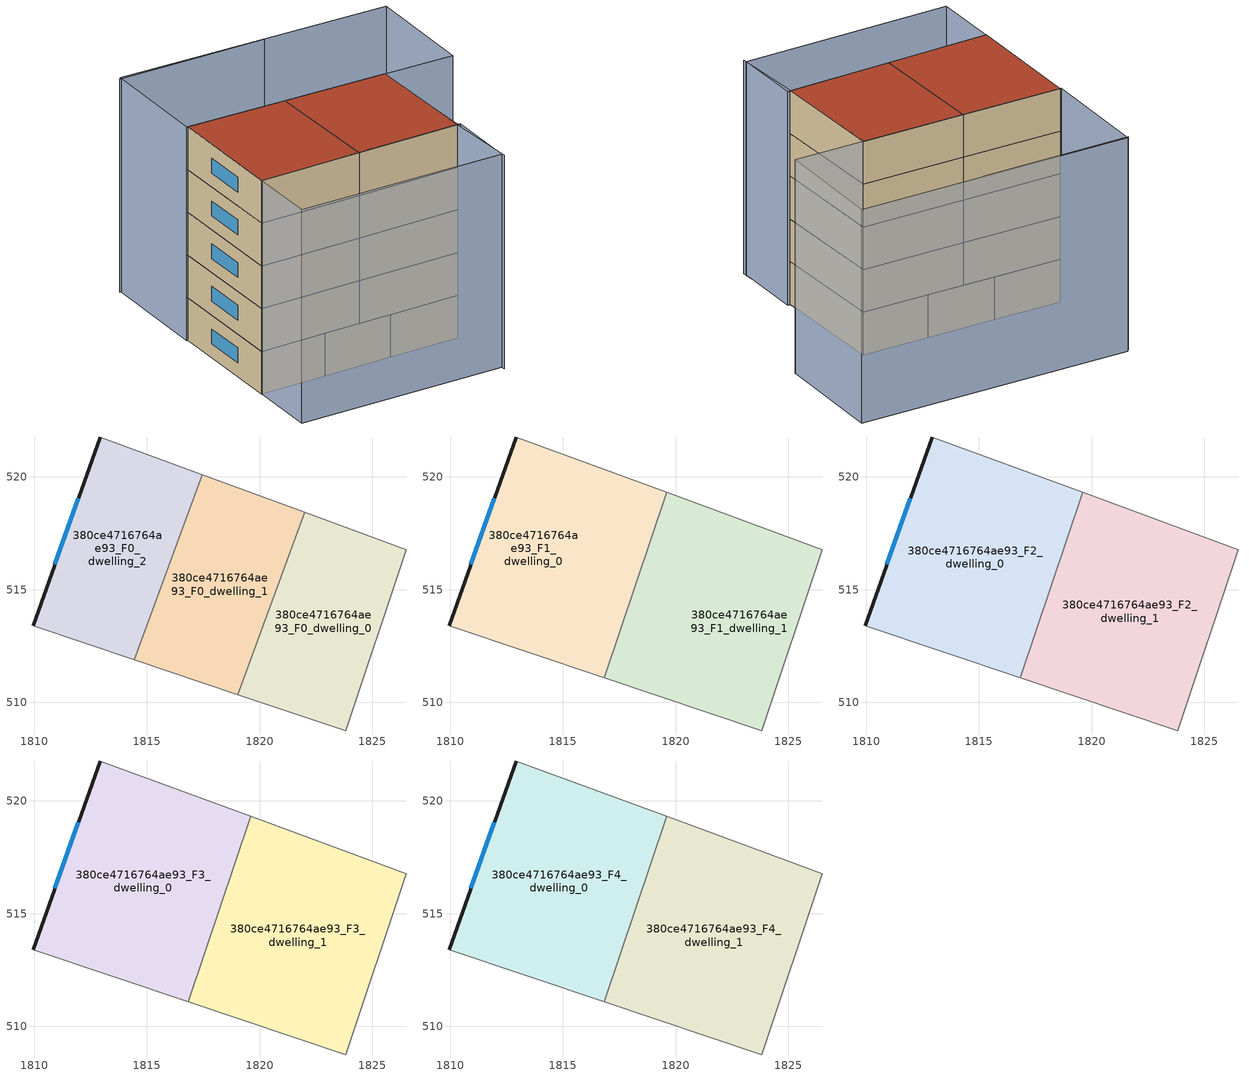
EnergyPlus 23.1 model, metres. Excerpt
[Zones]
380ce4716764ae93_F0_dwelling_0
 floor ground (EU_floor_Construction): 1826.49,516.77 1823.81,508.74 1819.02,510.35 1821.99,518.43 z0
 wall adiabatic (EU_wall_Construction): 1819.02,510.35 1823.81,508.74 1826.49,516.77 1821.99,518.43 z0:3
 wall to 380ce4716764ae93_F0_dwelling_1 (EU_wall_Construction): 1821.99,518.43 1819.02,510.35 z0:3
380ce4716764ae93_F0_dwelling_1
 floor ground (EU_floor_Construction): 1821.99,518.43 1819.02,510.35 1814.43,511.9 1817.45,520.1 z0
 wall adiabatic (EU_wall_Construction): 1814.43,511.9 1819.02,510.35 / 1821.99,518.43 1817.45,520.1 z0:3
 wall to 380ce4716764ae93_F0_dwelling_2 (EU_wall_Construction): 1817.45,520.1 1814.43,511.9 z0:3
380ce4716764ae93_F0_dwelling_2
 floor ground (EU_floor_Construction): 1817.45,520.1 1814.43,511.9 1809.95,513.41 1812.93,521.76 z0
 wall outside (EU_wall_Construction): 1812.93,521.76 1809.95,513.41 z0:3
 wall adiabatic (EU_wall_Construction): 1809.95,513.41 1814.43,511.9 / 1817.45,520.1 1812.93,521.76 z0:3
 window (EU_Window_Construction): 1811.96,519.05 1810.92,516.12 z0.98:2.02
380ce4716764ae93_F1_dwelling_0
 floor to 380ce4716764ae93_F0_dwelling_2 (EU_floor_Construction): 1817.45,520.1 1814.43,511.9 1809.95,513.4 1812.93,521.76 z3
 floor to 380ce4716764ae93_F0_dwelling_1 (EU_floor_Construction): 1819.6,519.31 1816.83,511.09 1814.43,511.9 1817.45,520.1 z3
 wall outside (EU_wall_Construction): 1812.93,521.76 1809.95,513.41 z3:6
 wall adiabatic (EU_wall_Construction): 1809.95,513.41 1816.83,511.09 / 1819.6,519.31 1812.93,521.76 z3:6
 wall to 380ce4716764ae93_F1_dwelling_1 (EU_wall_Construction): 1816.83,511.09 1819.6,519.31 z3:6
 window (EU_Window_Construction): 1811.96,519.05 1810.92,516.12 z3.98:5.02
380ce4716764ae93_F1_dwelling_1
 floor to 380ce4716764ae93_F0_dwelling_0 (EU_floor_Construction): 1826.49,516.77 1823.81,508.74 1819.02,510.35 1821.99,518.43 z3
 floor to 380ce4716764ae93_F0_dwelling_1 (EU_floor_Construction): 1821.99,518.43 1819.02,510.35 1816.83,511.09 1819.6,519.31 z3
 wall adiabatic (EU_wall_Construction): 1816.83,511.09 1823.81,508.74 1826.49,516.77 1819.6,519.31 z3:6
380ce4716764ae93_F2_dwelling_0
 floor to 380ce4716764ae93_F1_dwelling_0 (EU_floor_Construction): 1819.6,519.31 1816.83,511.09 1809.95,513.41 1812.93,521.76 z6
 wall outside (EU_wall_Construction): 1812.93,521.76 1809.95,513.41 z6:9
 wall adiabatic (EU_wall_Construction): 1809.95,513.41 1816.83,511.09 / 1819.6,519.31 1812.93,521.76 z6:9
 wall to 380ce4716764ae93_F2_dwelling_1 (EU_wall_Construction): 1816.83,511.09 1819.6,519.31 z6:9
 window (EU_Window_Construction): 1811.96,519.05 1810.92,516.12 z6.98:8.02
380ce4716764ae93_F2_dwelling_1
 floor to 380ce4716764ae93_F1_dwelling_1 (EU_floor_Construction): 1826.49,516.77 1823.81,508.74 1816.83,511.09 1819.6,519.31 z6
 wall adiabatic (EU_wall_Construction): 1816.83,511.09 1823.81,508.74 1826.49,516.77 1819.6,519.31 z6:9
380ce4716764ae93_F3_dwelling_0
 floor to 380ce4716764ae93_F2_dwelling_0 (EU_floor_Construction): 1819.6,519.31 1816.83,511.09 1809.95,513.41 1812.93,521.76 z9
 wall outside (EU_wall_Construction): 1812.93,521.76 1809.95,513.41 z9:12
 wall adiabatic (EU_wall_Construction): 1809.95,513.41 1816.83,511.09 / 1819.6,519.31 1812.93,521.76 z9:12
 wall to 380ce4716764ae93_F3_dwelling_1 (EU_wall_Construction): 1816.83,511.09 1819.6,519.31 z9:12
 window (EU_Window_Construction): 1811.96,519.05 1810.92,516.12 z9.98:11.02
380ce4716764ae93_F3_dwelling_1
 floor to 380ce4716764ae93_F2_dwelling_1 (EU_floor_Construction): 1826.49,516.77 1823.81,508.74 1816.83,511.09 1819.6,519.31 z9
 wall adiabatic (EU_wall_Construction): 1816.83,511.09 1823.81,508.74 1826.49,516.77 1819.6,519.31 z9:12
380ce4716764ae93_F4_dwelling_0
 floor to 380ce4716764ae93_F3_dwelling_0 (EU_floor_Construction): 1819.6,519.31 1816.83,511.09 1809.95,513.41 1812.93,521.76 z12
 wall outside (EU_wall_Construction): 1812.93,521.76 1809.95,513.41 z12:15
 wall adiabatic (EU_wall_Construction): 1809.95,513.41 1816.83,511.09 / 1819.6,519.31 1812.93,521.76 z12:15
 wall to 380ce4716764ae93_F4_dwelling_1 (EU_wall_Construction): 1816.83,511.09 1819.6,519.31 z12:15
 window (EU_Window_Construction): 1811.96,519.05 1810.92,516.12 z12.98:14.02
 roof outside (EU_roof_Construction): 1816.83,511.09 1819.6,519.31 1812.93,521.76 1809.95,513.41 z15
380ce4716764ae93_F4_dwelling_1
 floor to 380ce4716764ae93_F3_dwelling_1 (EU_floor_Construction): 1826.49,516.77 1823.81,508.74 1816.83,511.09 1819.6,519.31 z12
 wall adiabatic (EU_wall_Construction): 1816.83,511.09 1823.81,508.74 1826.49,516.77 1819.6,519.31 z12:15
 roof outside (EU_roof_Construction): 1823.81,508.74 1826.49,516.77 1819.6,519.31 1816.83,511.09 z15
shading: 1822.26,503.77 1824.01,509.64 / 1823.79,508.69 1826.43,516.79 / 1825.52,525.71 1815.49,529.31 / 1822.33,504 1808.36,508.93 / 1808.36,508.93 1810.01,513.6 / 1810.01,513.6 1823.98,508.67 / 1823.98,508.67 1822.33,504 / 1831.16,515.05 1812.85,521.79 / 1812.85,521.79 1815.66,529.42 / 1815.66,529.42 1833.97,522.69 / 1833.97,522.69 1831.16,515.05 z0:15
[Building]
EU S2 Campaign: North Axis=0; Terrain=City; Solar Distribution=FullExterior
[Site:Location]
Bologna: Latitude=44.5; Longitude=11.25; Time Zone=1; Elevation=37
[SizingPeriod:WeatherFileDays]
AnnualSizingPeriod: Begin Month=1; Begin Day of Month=1; End Month=12; End Day of Month=31; Day of Week for Start Day=Monday; Use Weather File Daylight Saving Period=No; Use Weather File Rain and Snow Indicators=No
[MATERIAL]
EU_InternalMass_Material: Roughness=MediumRough; Thickness=0.1; Conductivity=1; Density=1800; Specific Heat=900; Thermal Absorptance=0.9; Solar Absorptance=0.7; Visible Absorptance=0.7
[MATERIAL:NOMASS] Roughness=MediumRough; Thermal Absorptance=0.9; Solar Absorptance=0.7; Visible Absorptance=0.7
Name | Thermal Resistance
EU_wall_NoMass | 0.905828
EU_roof_NoMass | 0.37593
EU_floor_NoMass | 0.67114
[WINDOWMATERIAL:SIMPLEGLAZINGSYSTEM]
EU_Window_SimpleGlazing: UFactor=4.52486; Solar Heat Gain Coefficient=0.85; Visible Transmittance=0.85
[CONSTRUCTION]
EU_wall_Construction: EU_wall_NoMass
EU_roof_Construction: EU_roof_NoMass
EU_floor_Construction: EU_floor_NoMass
EU_Window_Construction: EU_Window_SimpleGlazing
EU_InternalMass_Construction: EU_InternalMass_Material
[ZONE] Type=1; Multiplier=1; Ceiling Height=autocalculate; Floor Area=autocalculate; Part of Total Floor Area=Yes
Name | Volume
380ce4716764ae93_F0_dwelling_0 | 126.068
380ce4716764ae93_F1_dwelling_0 | 189.112
380ce4716764ae93_F2_dwelling_0; 380ce4716764ae93_F3_dwelling_0; 380ce4716764ae93_F4_dwelling_0 | 189.114
380ce4716764ae93_F0_dwelling_1 | 126.077
380ce4716764ae93_F1_dwelling_1 | 189.107
380ce4716764ae93_F2_dwelling_1; 380ce4716764ae93_F3_dwelling_1; 380ce4716764ae93_F4_dwelling_1 | 189.106
380ce4716764ae93_F0_dwelling_2 | 126.083
[INTERNALMASS] Construction=EU_InternalMass_Construction
Name | Zone or ZoneList | Surface Area
380ce4716764ae93_F0_dwelling_0_EU_InternalMass | 380ce4716764ae93_F0_dwelling_0 | 42.0228
380ce4716764ae93_F0_dwelling_1_EU_InternalMass | 380ce4716764ae93_F0_dwelling_1 | 42.0254
380ce4716764ae93_F0_dwelling_2_EU_InternalMass | 380ce4716764ae93_F0_dwelling_2 | 42.0278
380ce4716764ae93_F1_dwelling_0_EU_InternalMass | 380ce4716764ae93_F1_dwelling_0 | 63.0376
380ce4716764ae93_F1_dwelling_1_EU_InternalMass | 380ce4716764ae93_F1_dwelling_1 | 63.0354
380ce4716764ae93_F2_dwelling_0_EU_InternalMass | 380ce4716764ae93_F2_dwelling_0 | 63.0376
380ce4716764ae93_F2_dwelling_1_EU_InternalMass | 380ce4716764ae93_F2_dwelling_1 | 63.0354
380ce4716764ae93_F3_dwelling_0_EU_InternalMass | 380ce4716764ae93_F3_dwelling_0 | 63.0376
380ce4716764ae93_F3_dwelling_1_EU_InternalMass | 380ce4716764ae93_F3_dwelling_1 | 63.0354
380ce4716764ae93_F4_dwelling_0_EU_InternalMass | 380ce4716764ae93_F4_dwelling_0 | 63.0376
380ce4716764ae93_F4_dwelling_1_EU_InternalMass | 380ce4716764ae93_F4_dwelling_1 | 63.0354
[OTHEREQUIPMENT] Fuel Type=Electricity; Design Level Calculation Method=Watts/Area; Power per Zone Floor Area=1; Fraction Latent=0; Fraction Radiant=0; Fraction Lost=0; Carbon Dioxide Generation Rate=0; EndUse Subcategory=EU_Step8_InternalGains
Name | Zone or ZoneList or Space or SpaceList | Schedule
EU_Step8_InternalGain_380ce4716764ae93_F0_dwelling_0_f000 | 380ce4716764ae93_F0_dwelling_0 | EU_Step8_GainSchedule_380ce4716764ae93_F0_dwelling_0_f000
EU_Step8_InternalGain_380ce4716764ae93_F0_dwelling_1_f000 | 380ce4716764ae93_F0_dwelling_1 | EU_Step8_GainSchedule_380ce4716764ae93_F0_dwelling_1_f000
EU_Step8_InternalGain_380ce4716764ae93_F0_dwelling_2_f000 | 380ce4716764ae93_F0_dwelling_2 | EU_Step8_GainSchedule_380ce4716764ae93_F0_dwelling_2_f000
EU_Step8_InternalGain_380ce4716764ae93_F1_dwelling_0_f000 | 380ce4716764ae93_F1_dwelling_0 | EU_Step8_GainSchedule_380ce4716764ae93_F1_dwelling_0_f000
EU_Step8_InternalGain_380ce4716764ae93_F1_dwelling_1_f000 | 380ce4716764ae93_F1_dwelling_1 | EU_Step8_GainSchedule_380ce4716764ae93_F1_dwelling_1_f000
EU_Step8_InternalGain_380ce4716764ae93_F2_dwelling_0_f000 | 380ce4716764ae93_F2_dwelling_0 | EU_Step8_GainSchedule_380ce4716764ae93_F2_dwelling_0_f000
EU_Step8_InternalGain_380ce4716764ae93_F2_dwelling_1_f000 | 380ce4716764ae93_F2_dwelling_1 | EU_Step8_GainSchedule_380ce4716764ae93_F2_dwelling_1_f000
EU_Step8_InternalGain_380ce4716764ae93_F3_dwelling_0_f000 | 380ce4716764ae93_F3_dwelling_0 | EU_Step8_GainSchedule_380ce4716764ae93_F3_dwelling_0_f000
EU_Step8_InternalGain_380ce4716764ae93_F3_dwelling_1_f000 | 380ce4716764ae93_F3_dwelling_1 | EU_Step8_GainSchedule_380ce4716764ae93_F3_dwelling_1_f000
EU_Step8_InternalGain_380ce4716764ae93_F4_dwelling_0_f000 | 380ce4716764ae93_F4_dwelling_0 | EU_Step8_GainSchedule_380ce4716764ae93_F4_dwelling_0_f000
EU_Step8_InternalGain_380ce4716764ae93_F4_dwelling_1_f000 | 380ce4716764ae93_F4_dwelling_1 | EU_Step8_GainSchedule_380ce4716764ae93_F4_dwelling_1_f000
[ZONEVENTILATION:DESIGNFLOWRATE] Schedule=EU_AlwaysOn; Design Flow Rate Calculation Method=AirChanges/Hour; Air Changes per Hour=0.73129; Ventilation Type=Natural; Fan Pressure Rise=0; Fan Total Efficiency=1; Constant Term Coefficient=1; Temperature Term Coefficient=0; Velocity Term Coefficient=0; Velocity Squared Term Coefficient=0; Minimum Indoor Temperature=-100; Maximum Indoor Temperature=100; Delta Temperature=-100; Minimum Outdoor Temperature=-100; Maximum Outdoor Temperature=100; Maximum Wind Speed=40
Name | Zone or ZoneList or Space or SpaceList
EU_ConstantAir_380ce4716764ae93_F0_dwelling_0 | 380ce4716764ae93_F0_dwelling_0
EU_ConstantAir_380ce4716764ae93_F0_dwelling_1 | 380ce4716764ae93_F0_dwelling_1
EU_ConstantAir_380ce4716764ae93_F0_dwelling_2 | 380ce4716764ae93_F0_dwelling_2
EU_ConstantAir_380ce4716764ae93_F1_dwelling_0 | 380ce4716764ae93_F1_dwelling_0
EU_ConstantAir_380ce4716764ae93_F1_dwelling_1 | 380ce4716764ae93_F1_dwelling_1
EU_ConstantAir_380ce4716764ae93_F2_dwelling_0 | 380ce4716764ae93_F2_dwelling_0
EU_ConstantAir_380ce4716764ae93_F2_dwelling_1 | 380ce4716764ae93_F2_dwelling_1
EU_ConstantAir_380ce4716764ae93_F3_dwelling_0 | 380ce4716764ae93_F3_dwelling_0
EU_ConstantAir_380ce4716764ae93_F3_dwelling_1 | 380ce4716764ae93_F3_dwelling_1
EU_ConstantAir_380ce4716764ae93_F4_dwelling_0 | 380ce4716764ae93_F4_dwelling_0
EU_ConstantAir_380ce4716764ae93_F4_dwelling_1 | 380ce4716764ae93_F4_dwelling_1
[HVACTEMPLATE:THERMOSTAT] Constant Heating Setpoint=20; Constant Cooling Setpoint=50
EU_HeatOnly_380ce4716764ae93_F0_dwelling_0; EU_HeatOnly_380ce4716764ae93_F0_dwelling_1; EU_HeatOnly_380ce4716764ae93_F0_dwelling_2; EU_HeatOnly_380ce4716764ae93_F1_dwelling_0; EU_HeatOnly_380ce4716764ae93_F1_dwelling_1; EU_HeatOnly_380ce4716764ae93_F2_dwelling_0; EU_HeatOnly_380ce4716764ae93_F2_dwelling_1; EU_HeatOnly_380ce4716764ae93_F3_dwelling_0; EU_HeatOnly_380ce4716764ae93_F3_dwelling_1; EU_HeatOnly_380ce4716764ae93_F4_dwelling_0; EU_HeatOnly_380ce4716764ae93_F4_dwelling_1
[HVACTEMPLATE:ZONE:IDEALLOADSAIRSYSTEM] System Availability Schedule=EU_AlwaysOn; Maximum Heating Supply Air Temperature=50; Minimum Cooling Supply Air Temperature=13; Maximum Heating Supply Air Humidity Ratio=0.0156; Minimum Cooling Supply Air Humidity Ratio=0.0077; Heating Limit=NoLimit; Cooling Limit=NoLimit; Heating Availability Schedule=EU_AlwaysOn; Cooling Availability Schedule=EU_CoolingOff; Dehumidification Control Type=ConstantSensibleHeatRatio; Cooling Sensible Heat Ratio=0.7; Dehumidification Setpoint=60; Humidification Control Type=None; Humidification Setpoint=30; Outdoor Air Method=None; Outdoor Air Flow Rate per Person=0.00944; Outdoor Air Flow Rate per Zone Floor Area=0; Outdoor Air Flow Rate per Zone=0; Demand Controlled Ventilation Type=None; Outdoor Air Economizer Type=NoEconomizer; Heat Recovery Type=None; Sensible Heat Recovery Effectiveness=0.7; Latent Heat Recovery Effectiveness=0.65
Name | Template Thermostat
380ce4716764ae93_F0_dwelling_0 | EU_HeatOnly_380ce4716764ae93_F0_dwelling_0
380ce4716764ae93_F0_dwelling_1 | EU_HeatOnly_380ce4716764ae93_F0_dwelling_1
380ce4716764ae93_F0_dwelling_2 | EU_HeatOnly_380ce4716764ae93_F0_dwelling_2
380ce4716764ae93_F1_dwelling_0 | EU_HeatOnly_380ce4716764ae93_F1_dwelling_0
380ce4716764ae93_F1_dwelling_1 | EU_HeatOnly_380ce4716764ae93_F1_dwelling_1
380ce4716764ae93_F2_dwelling_0 | EU_HeatOnly_380ce4716764ae93_F2_dwelling_0
380ce4716764ae93_F2_dwelling_1 | EU_HeatOnly_380ce4716764ae93_F2_dwelling_1
380ce4716764ae93_F3_dwelling_0 | EU_HeatOnly_380ce4716764ae93_F3_dwelling_0
380ce4716764ae93_F3_dwelling_1 | EU_HeatOnly_380ce4716764ae93_F3_dwelling_1
380ce4716764ae93_F4_dwelling_0 | EU_HeatOnly_380ce4716764ae93_F4_dwelling_0
380ce4716764ae93_F4_dwelling_1 | EU_HeatOnly_380ce4716764ae93_F4_dwelling_1
[SIZING:ZONE] Zone Cooling Design Supply Air Temperature Input Method=SupplyAirTemperature; Zone Cooling Design Supply Air Temperature=13; Zone Heating Design Supply Air Temperature Input Method=SupplyAirTemperature; Zone Heating Design Supply Air Temperature=50; Zone Cooling Design Supply Air Humidity Ratio=0.008; Zone Heating Design Supply Air Humidity Ratio=0.008; Cooling Design Air Flow Method=DesignDay; Cooling Design Air Flow Rate=0; Cooling Minimum Air Flow per Zone Floor Area=0.000762; Cooling Minimum Air Flow=0; Cooling Minimum Air Flow Fraction=0.2; Heating Design Air Flow Method=DesignDay; Heating Design Air Flow Rate=0; Heating Maximum Air Flow per Zone Floor Area=0.002032; Heating Maximum Air Flow=0.141576; Heating Maximum Air Flow Fraction=0.3; Account for Dedicated Outdoor Air System=No; Dedicated Outdoor Air System Control Strategy=NeutralSupplyAir; Dedicated Outdoor Air Low Setpoint Temperature for Design=autosize; Dedicated Outdoor Air High Setpoint Temperature for Design=autosize; Zone Load Sizing Method=Sensible Load Only No Latent Load; Zone Latent Cooling Design Supply Air Humidity Ratio Input Method=HumidityRatioDifference; Zone Cooling Design Supply Air Humidity Ratio Difference=0.005; Zone Latent Heating Design Supply Air Humidity Ratio Input Method=HumidityRatioDifference; Zone Humidification Design Supply Air Humidity Ratio Difference=0.005
380ce4716764ae93_F0_dwelling_0; 380ce4716764ae93_F0_dwelling_1; 380ce4716764ae93_F0_dwelling_2; 380ce4716764ae93_F1_dwelling_0; 380ce4716764ae93_F1_dwelling_1; 380ce4716764ae93_F2_dwelling_0; 380ce4716764ae93_F2_dwelling_1; 380ce4716764ae93_F3_dwelling_0; 380ce4716764ae93_F3_dwelling_1; 380ce4716764ae93_F4_dwelling_0; 380ce4716764ae93_F4_dwelling_1
[SCHEDULE:CONSTANT]
Name | Hourly Value
EU_AlwaysOn | 1
EU_CoolingOff | 0
[SCHEDULE:FILE] Column Number=1; Rows to Skip at Top=0; Number of Hours of Data=8760; Column Separator=Comma; Interpolate to Timestep=No; Minutes per Item=60; Adjust Schedule for Daylight Savings=Yes
Name | File
EU_Step8_GainSchedule_380ce4716764ae93_F0_dwelling_0_f000 | ../../schedules/380ce4716764ae93/380ce4716764ae93_F0_dwelling_0_f000_gain.csv
EU_Step8_GainSchedule_380ce4716764ae93_F0_dwelling_1_f000 | ../../schedules/380ce4716764ae93/380ce4716764ae93_F0_dwelling_1_f000_gain.csv
EU_Step8_GainSchedule_380ce4716764ae93_F0_dwelling_2_f000 | ../../schedules/380ce4716764ae93/380ce4716764ae93_F0_dwelling_2_f000_gain.csv
EU_Step8_GainSchedule_380ce4716764ae93_F1_dwelling_0_f000 | ../../schedules/380ce4716764ae93/380ce4716764ae93_F1_dwelling_0_f000_gain.csv
EU_Step8_GainSchedule_380ce4716764ae93_F1_dwelling_1_f000 | ../../schedules/380ce4716764ae93/380ce4716764ae93_F1_dwelling_1_f000_gain.csv
EU_Step8_GainSchedule_380ce4716764ae93_F2_dwelling_0_f000 | ../../schedules/380ce4716764ae93/380ce4716764ae93_F2_dwelling_0_f000_gain.csv
EU_Step8_GainSchedule_380ce4716764ae93_F2_dwelling_1_f000 | ../../schedules/380ce4716764ae93/380ce4716764ae93_F2_dwelling_1_f000_gain.csv
EU_Step8_GainSchedule_380ce4716764ae93_F3_dwelling_0_f000 | ../../schedules/380ce4716764ae93/380ce4716764ae93_F3_dwelling_0_f000_gain.csv
EU_Step8_GainSchedule_380ce4716764ae93_F3_dwelling_1_f000 | ../../schedules/380ce4716764ae93/380ce4716764ae93_F3_dwelling_1_f000_gain.csv
EU_Step8_GainSchedule_380ce4716764ae93_F4_dwelling_0_f000 | ../../schedules/380ce4716764ae93/380ce4716764ae93_F4_dwelling_0_f000_gain.csv
EU_Step8_GainSchedule_380ce4716764ae93_F4_dwelling_1_f000 | ../../schedules/380ce4716764ae93/380ce4716764ae93_F4_dwelling_1_f000_gain.csv
